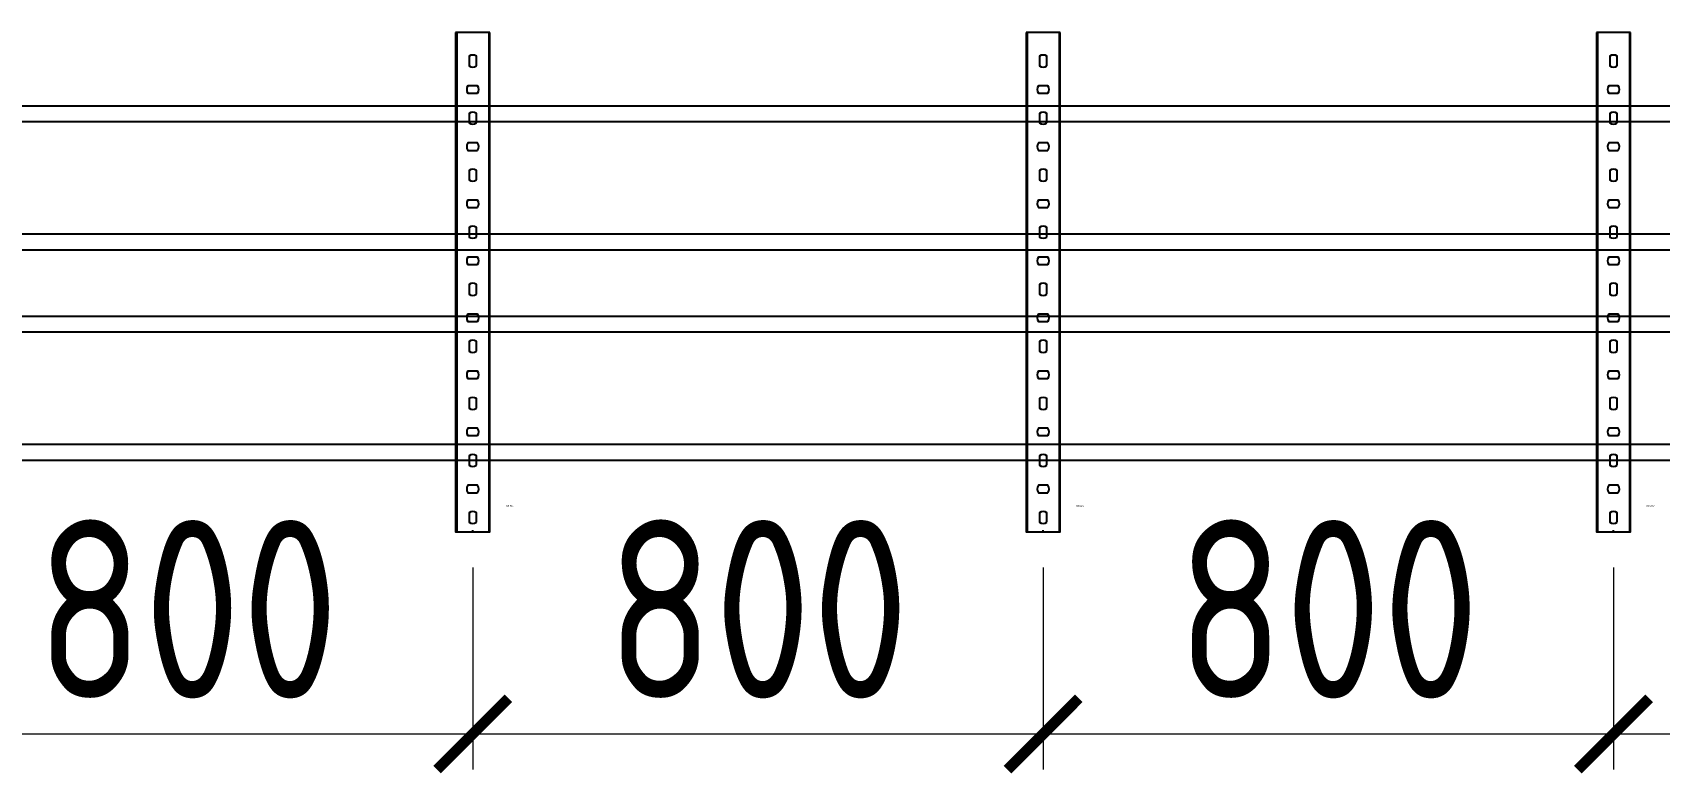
# Model space of a CAD drawing. Header units: millimetres. Extents: x -42533 to 645315, y 3457 to 82611.
# Drawn here: x 60971 to 63253, y 43407 to 44446 of the extents above; entities that cross this region are included whole.
import ezdxf
from ezdxf.enums import TextEntityAlignment as Align

# ---------------------------------------------------------------- set-up
doc = ezdxf.new("R2018")
doc.units = ezdxf.units.MM
for name, color, linetype in [('00_00_потолок_Панели из стали', 7, 'Continuous'), ('ЭОМ_Лотки авар.', 1, 'Continuous'), ('ЭОМ_Лотки рабочие', 5, 'Continuous')]:
    doc.layers.add(name, color=color, linetype=linetype)
doc.styles.get("Standard").update_dxf_attribs({"font": 'arial.ttf'})
doc.styles.add('М2', font='isocpeur.ttf', dxfattribs={"width": 0.8})
doc.dimstyles.new('М2-100', dxfattribs={"dimtxt": 250, "dimasz": 100, "dimexe": 50, "dimexo": 50, "dimgap": 50, "dimtad": 1, "dimdec": 0, "dimzin": 1, "dimtxsty": 'М2', "dimblk": 'ARCHTICK', "dimcen": 2.5, "dimdle": 50, "dimclre": 256, "dimclrt": 256, "dimadec": 0, "dimazin": 0, "dimtfac": 1, "dimtdec": 0, "dimtix": 1, "dimtmove": 1, "dimatfit": 3, "dimldrblk": 'NONE', "dimfxl": 1, "dimtolj": 1, "dimlwd": 9, "dimlwe": 9, "dimarcsym": 1})

# ---------------------------------------------------------------- blocks, each defined once
blk = doc.blocks.new('*U37')
at = {"color": 0, "linetype": 'Continuous', "lineweight": 25}
for p, q in [((-78.8, -46976.1), (-78.8, 0)), ((78.8, -46976.1), (78.8, 0))]:
    blk.add_line(p, q, dxfattribs=at)
blk.add_lwpolyline([(100.8, -46976.1), (100.8, 0), (-100.8, 0), (-100.8, -46976.1)], close=True, dxfattribs=at)
at = {"color": 0, "flags": 9}
for tag, p in [('АРТИКУЛ', (-59.7, -11.8)), ('НАИМЕНОВАНИЕ', (-59.1, -7)), ('ПРИМЕЧАНИЕ', (-58.8, -17.3))]:
    blk.add_attdef(tag, text='', height=2.5, dxfattribs=at).set_placement(p, align=Align.TOP_LEFT)
at = {"color": 0, "lineweight": 30, "flags": 104}
for tag, p in [('ВЫСОТА', (-59.6, -20.9)), ('ДЛИНА', (-59.5, -36.1)), ('ТОЛЩИНА', (-59, -31)), ('ШИРИНА', (-58.9, -25.1))]:
    blk.add_attdef(tag, text='', height=2.5, dxfattribs=at).set_placement(p, align=Align.TOP_LEFT)
blk = doc.blocks.new('*U39')
at = {"color": 0, "linetype": 'Continuous', "lineweight": 25}
for p, q in [((-78.8, -46398.7), (-78.8, 0)), ((78.8, -46398.7), (78.8, 0))]:
    blk.add_line(p, q, dxfattribs=at)
blk.add_lwpolyline([(100.8, -46398.7), (100.8, 0), (-100.8, 0), (-100.8, -46398.7)], close=True, dxfattribs=at)
at = {"color": 0, "flags": 9}
for tag, p in [('АРТИКУЛ', (-59.7, -11.8)), ('НАИМЕНОВАНИЕ', (-59.1, -7)), ('ПРИМЕЧАНИЕ', (-58.8, -17.3))]:
    blk.add_attdef(tag, text='', height=2.5, dxfattribs=at).set_placement(p, align=Align.TOP_LEFT)
at = {"color": 0, "lineweight": 30, "flags": 104}
for tag, p in [('ВЫСОТА', (-59.6, -20.9)), ('ДЛИНА', (-59.5, -36.1)), ('ТОЛЩИНА', (-59, -31)), ('ШИРИНА', (-58.9, -25.1))]:
    blk.add_attdef(tag, text='', height=2.5, dxfattribs=at).set_placement(p, align=Align.TOP_LEFT)
blk = doc.blocks.new('*U45')
at = {"color": 0, "linetype": 'ByBlock', "lineweight": -2}
for points in [[(24, -700), (24, 0), (-24, 0), (-24, -700)], [(-22.5, -700), (-22.5, 0)], [(22.5, -700), (22.5, 0)], [(-24, -700), (24, -700)]]:
    blk.add_lwpolyline(points, dxfattribs=at)
at = {"color": 254, "transparency": 33554483}
blk.add_lwpolyline([(0, 0.7), (0, -2.2)], dxfattribs=at)
at = {"color": 0, "linetype": 'ByBlock', "lineweight": -2}
for points in [[(-5.2, -13.3), (-5.2, -26.7, 0.345739), (5.2, -26.7), (5.2, -13.3, 0.345739)], [(-6.7, -54.8, 0.345739), (-6.7, -65.2), (6.7, -65.2, 0.345739), (6.7, -54.8)], [(-5.2, -93.3), (-5.2, -106.7, 0.345739), (5.2, -106.7), (5.2, -93.3, 0.345739)], [(-6.7, -134.8, 0.345739), (-6.7, -145.2), (6.7, -145.2, 0.345739), (6.7, -134.8)], [(-5.2, -173.3), (-5.2, -186.7, 0.345739), (5.2, -186.7), (5.2, -173.3, 0.345739)], [(-6.7, -214.8, 0.345739), (-6.7, -225.2), (6.7, -225.2, 0.345739), (6.7, -214.8)], [(-5.2, -253.3), (-5.2, -266.7, 0.345739), (5.2, -266.7), (5.2, -253.3, 0.345739)], [(-6.7, -294.8, 0.345739), (-6.7, -305.2), (6.7, -305.2, 0.345739), (6.7, -294.8)], [(-5.2, -333.3), (-5.2, -346.7, 0.345739), (5.2, -346.7), (5.2, -333.3, 0.345739)], [(-6.7, -374.8, 0.345739), (-6.7, -385.2), (6.7, -385.2, 0.345739), (6.7, -374.8)], [(-5.2, -413.3), (-5.2, -426.7, 0.345739), (5.2, -426.7), (5.2, -413.3, 0.345739)], [(-6.7, -454.8, 0.345739), (-6.7, -465.2), (6.7, -465.2, 0.345739), (6.7, -454.8)], [(-5.2, -493.3), (-5.2, -506.7, 0.345739), (5.2, -506.7), (5.2, -493.3, 0.345739)], [(-6.7, -534.8, 0.345739), (-6.7, -545.2), (6.7, -545.2, 0.345739), (6.7, -534.8)], [(-5.2, -573.3), (-5.2, -586.7, 0.345739), (5.2, -586.7), (5.2, -573.3, 0.345739)], [(-6.7, -614.8, 0.345739), (-6.7, -625.2), (6.7, -625.2, 0.345739), (6.7, -614.8)], [(-5.2, -653.3), (-5.2, -666.7, 0.345739), (5.2, -666.7), (5.2, -653.3, 0.345739)]]:
    blk.add_lwpolyline(points, format="xyb", close=True, dxfattribs=at)
at = {"flags": 9}
for tag, p in [('АРТИКУЛ', (-58.9, -24.5)), ('НАИМЕНОВАНИЕ', (-58.2, -19.4)), ('ПРИМЕЧАНИЕ', (-58.3, -30.8))]:
    blk.add_attdef(tag, p, '', height=2.5, dxfattribs=at)
at = {"lineweight": 30, "flags": 104}
blk.add_attdef('ДЛИНА', text='', height=2.5, dxfattribs=at).set_placement((-57.7, -34.6), align=Align.TOP_LEFT)
blk = doc.blocks.new('_ArchTick')
at = {"color": 0, "linetype": 'ByBlock', "lineweight": 70, "const_width": 0.15}
blk.add_lwpolyline([(-0.5, -0.5), (0.5, 0.5)], dxfattribs=at)
blk = doc.blocks.new('*D681')
at = {"layer": '00_00_потолок_Панели из стали', "lineweight": 9, "transparency": 16777216}
for p, q in [((60788, 43695.7), (60788, 43412.2)), ((61588.2, 43695), (61588.2, 43412.2))]:
    blk.add_line(p, q, dxfattribs=at)
at = {"layer": '00_00_потолок_Панели из стали', "color": 0, "lineweight": 9, "transparency": 16777216}
blk.add_line((61638.2, 43462.2), (60738, 43462.2), dxfattribs=at)
at = {"layer": 'Defpoints', "color": 0, "transparency": 16777216}
for p in [(60788, 43745.7), (61588.2, 43745), (60788, 43462.2)]:
    blk.add_point(p, dxfattribs=at)
at = {"layer": '00_00_потолок_Панели из стали', "color": 0, "lineweight": 9, "transparency": 16777216, "xscale": 100, "yscale": 100, "zscale": 100, "rotation": 180}
blk.add_blockref('_ArchTick', (60788, 43462.2), dxfattribs=at)
at = {"layer": '00_00_потолок_Панели из стали', "color": 0, "lineweight": 9, "transparency": 16777216, "xscale": 100, "yscale": 100, "zscale": 100}
blk.add_blockref('_ArchTick', (61588.2, 43462.2), dxfattribs=at)
at = {"layer": '00_00_потолок_Панели из стали', "transparency": 16777216, "insert": (61188.1, 43637.2), "char_height": 250, "attachment_point": 5, "style": 'М2'}
blk.add_mtext('\\A1;800', dxfattribs=at)
blk = doc.blocks.new('_None')
blk = doc.blocks.new('*D682')
at = {"layer": '00_00_потолок_Панели из стали', "lineweight": 9, "transparency": 16777216}
for p, q in [((61588.2, 43695.7), (61588.2, 43412.2)), ((62388.4, 43695), (62388.4, 43412.2))]:
    blk.add_line(p, q, dxfattribs=at)
at = {"layer": '00_00_потолок_Панели из стали', "color": 0, "lineweight": 9, "transparency": 16777216}
blk.add_line((62438.4, 43462.2), (61538.2, 43462.2), dxfattribs=at)
at = {"layer": 'Defpoints', "color": 0, "transparency": 16777216}
for p in [(61588.2, 43745.7), (62388.4, 43745), (61588.2, 43462.2)]:
    blk.add_point(p, dxfattribs=at)
at = {"layer": '00_00_потолок_Панели из стали', "color": 0, "lineweight": 9, "transparency": 16777216, "xscale": 100, "yscale": 100, "zscale": 100, "rotation": 180}
blk.add_blockref('_ArchTick', (61588.2, 43462.2), dxfattribs=at)
at = {"layer": '00_00_потолок_Панели из стали', "color": 0, "lineweight": 9, "transparency": 16777216, "xscale": 100, "yscale": 100, "zscale": 100}
blk.add_blockref('_ArchTick', (62388.4, 43462.2), dxfattribs=at)
at = {"layer": '00_00_потолок_Панели из стали', "transparency": 16777216, "insert": (61988.3, 43637.2), "char_height": 250, "attachment_point": 5, "style": 'М2'}
blk.add_mtext('\\A1;800', dxfattribs=at)
blk = doc.blocks.new('*D683')
at = {"layer": '00_00_потолок_Панели из стали', "lineweight": 9, "transparency": 16777216}
for p, q in [((62388.4, 43695.7), (62388.4, 43412.2)), ((63188.6, 43695), (63188.6, 43412.2))]:
    blk.add_line(p, q, dxfattribs=at)
at = {"layer": '00_00_потолок_Панели из стали', "color": 0, "lineweight": 9, "transparency": 16777216}
blk.add_line((63238.6, 43462.2), (62338.4, 43462.2), dxfattribs=at)
at = {"layer": 'Defpoints', "color": 0, "transparency": 16777216}
for p in [(62388.4, 43745.7), (63188.6, 43745), (62388.4, 43462.2)]:
    blk.add_point(p, dxfattribs=at)
at = {"layer": '00_00_потолок_Панели из стали', "color": 0, "lineweight": 9, "transparency": 16777216, "xscale": 100, "yscale": 100, "zscale": 100, "rotation": 180}
blk.add_blockref('_ArchTick', (62388.4, 43462.2), dxfattribs=at)
at = {"layer": '00_00_потолок_Панели из стали', "color": 0, "lineweight": 9, "transparency": 16777216, "xscale": 100, "yscale": 100, "zscale": 100}
blk.add_blockref('_ArchTick', (63188.6, 43462.2), dxfattribs=at)
at = {"layer": '00_00_потолок_Панели из стали', "transparency": 16777216, "insert": (62788.5, 43637.2), "char_height": 250, "attachment_point": 5, "style": 'М2'}
blk.add_mtext('\\A1;800', dxfattribs=at)
blk = doc.blocks.new('*D684')
at = {"layer": '00_00_потолок_Панели из стали', "lineweight": 9, "transparency": 16777216}
for p, q in [((63188.6, 43695.7), (63188.6, 43412.2)), ((63988.8, 43695), (63988.8, 43412.2))]:
    blk.add_line(p, q, dxfattribs=at)
at = {"layer": '00_00_потолок_Панели из стали', "color": 0, "lineweight": 9, "transparency": 16777216}
blk.add_line((64038.8, 43462.2), (63138.6, 43462.2), dxfattribs=at)
at = {"layer": 'Defpoints', "color": 0, "transparency": 16777216}
for p in [(63188.6, 43745.7), (63988.8, 43745), (63188.6, 43462.2)]:
    blk.add_point(p, dxfattribs=at)
at = {"layer": '00_00_потолок_Панели из стали', "color": 0, "lineweight": 9, "transparency": 16777216, "xscale": 100, "yscale": 100, "zscale": 100, "rotation": 180}
blk.add_blockref('_ArchTick', (63188.6, 43462.2), dxfattribs=at)
at = {"layer": '00_00_потолок_Панели из стали', "color": 0, "lineweight": 9, "transparency": 16777216, "xscale": 100, "yscale": 100, "zscale": 100}
blk.add_blockref('_ArchTick', (63988.8, 43462.2), dxfattribs=at)
at = {"layer": '00_00_потолок_Панели из стали', "transparency": 16777216, "insert": (63588.7, 43637.2), "char_height": 250, "attachment_point": 5, "style": 'М2'}
blk.add_mtext('\\A1;800', dxfattribs=at)

msp = doc.modelspace()

# ---------------------------------------------------------------- block references
at = {"layer": 'ЭОМ_Лотки авар.', "color": 1, "rotation": 90}
msp.add_blockref('*U39', (27902.4, 44241.6), dxfattribs=at)
at = {"layer": 'ЭОМ_Лотки рабочие'}
ref = msp.add_blockref('*U45', (61588.2, 43745.7), dxfattribs=dict(at, rotation=180))
lines = msp.add_mtext('700 мм', dxfattribs={"layer": '0', "insert": (61646, 43780.3), "char_height": 2.5, "attachment_point": 1, "rotation": 180})
ref.add_attrib('ДЛИНА', '', (61646, 43780.3)).embed_mtext(lines)
ref = msp.add_blockref('*U45', (62388.4, 43745.7), dxfattribs=dict(at, rotation=180))
lines = msp.add_mtext('700 мм', dxfattribs={"layer": '0', "insert": (62446.2, 43780.3), "char_height": 2.5, "attachment_point": 1, "rotation": 180})
ref.add_attrib('ДЛИНА', '', (62446.2, 43780.3)).embed_mtext(lines)
ref = msp.add_blockref('*U45', (63188.6, 43745.7), dxfattribs=dict(at, rotation=180))
lines = msp.add_mtext('700 мм', dxfattribs={"layer": '0', "insert": (63246.4, 43780.3), "char_height": 2.5, "attachment_point": 1, "rotation": 180})
ref.add_attrib('ДЛИНА', '', (63246.4, 43780.3)).embed_mtext(lines)
at = {"layer": 'ЭОМ_Лотки рабочие', "rotation": 90}
msp.add_blockref('*U37', (27624.6, 43946.9), dxfattribs=at)

# ---------------------------------------------------------------- dimensions: what is measured, and where the dimension line sits
at = {"layer": '00_00_потолок_Панели из стали'}
for base, p1, p2, picture, middle in [((60788, 43462.2), (61588.2, 43745), (60788, 43745.7), '*D681', (61188.1, 43637.2)), ((61588.2, 43462.2), (62388.4, 43745), (61588.2, 43745.7), '*D682', (61988.3, 43637.2)), ((62388.4, 43462.2), (63188.6, 43745), (62388.4, 43745.7), '*D683', (62788.5, 43637.2)), ((63188.6, 43462.2), (63988.8, 43745), (63188.6, 43745.7), '*D684', (63588.7, 43637.2))]:
    dim = msp.add_linear_dim(base=base, p1=p1, p2=p2, dimstyle='М2-100', dxfattribs=at)
    dim.commit()
    dim.dimension.update_dxf_attribs({"geometry": picture, "text_midpoint": middle})

doc.saveas('drawing.dxf')
